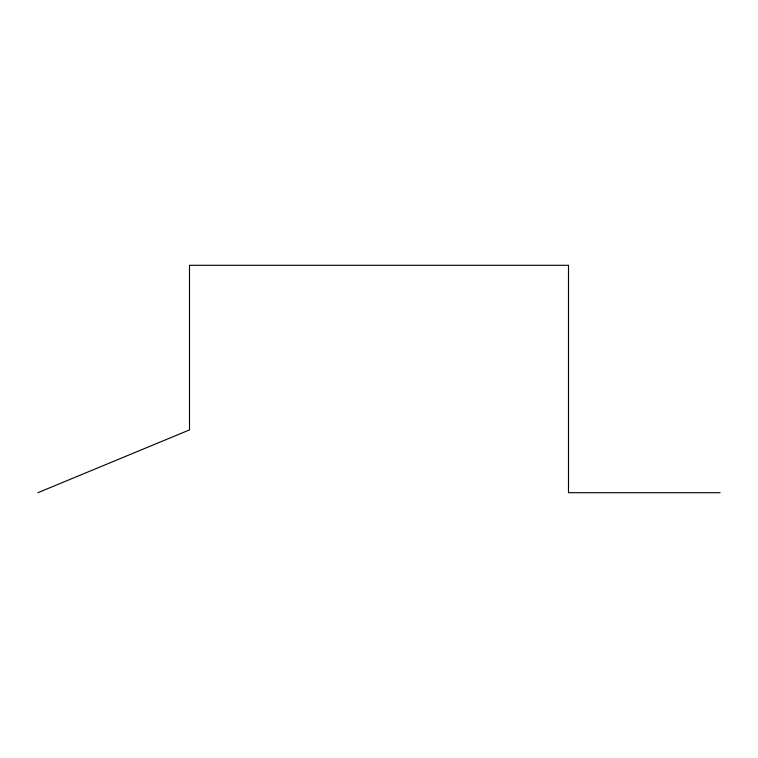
<?xml version="1.0" encoding="UTF-8"?>
<svg xmlns="http://www.w3.org/2000/svg" width="758" height="758" viewBox="0 0 758 758"><rect width="100%" height="100%" fill="white"/><g stroke="black" fill="none" stroke-linecap="round" stroke-linejoin="round"><path stroke-width="1.14" d="M37.9 492.7L189.5 429.909L189.5 265.3L568.5 265.3L568.5 492.7L720.1 492.7"/></g></svg>
